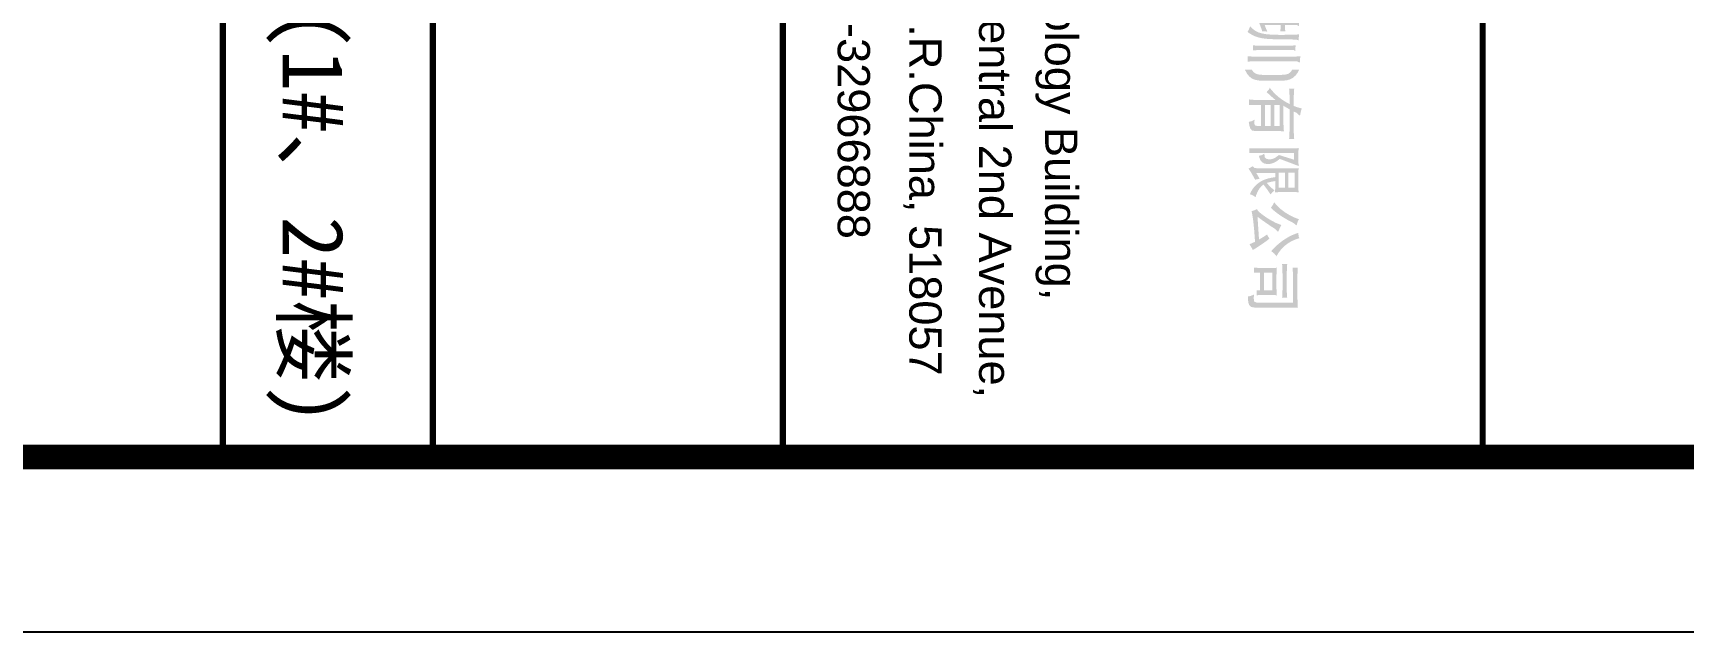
# Model space of a CAD drawing. Extents: x 447078 to 1776277, y 243534 to 519428.
# Drawn here: x 542468 to 544355, y 295999 to 296684 of the extents above; entities that cross this region are included whole.
import ezdxf

# ---------------------------------------------------------------- set-up
doc = ezdxf.new("R2010")
doc.units = 0
doc.header["$LTSCALE"] = 1000
doc.header["$MEASUREMENT"] = 0
for name, color, linetype in [('$0$G-ANNO-TEXT', 33, 'Continuous'), ('G-0-XREF', 2, 'Continuous'), ('图框CCDI_B0GA1+0.00$0$G-ANNO-TEXT', 33, 'Continuous'), ('图框CCDI_B0GA1+0.00$0$G-BORD', 3, 'Continuous')]:
    doc.layers.add(name, color=color, linetype=linetype)
doc.styles.add('$0$CCDI_T_G01', font='')
doc.styles.add('图框CCDI_B0GA1+0.00$0$Standard', font='txt')
doc.styles.get('$0$CCDI_T_G01').set_extended_font_data('Arial')

# ---------------------------------------------------------------- blocks, each defined once
blk = doc.blocks.new('图框CCDI_B0GA1+0.00$0$block31')
at = {"layer": '图框CCDI_B0GA1+0.00$0$G-ANNO-TEXT'}
h = blk.add_hatch(color=256, dxfattribs=at)
h.paths.add_polyline_path([(57.094, 29.581), (57.101, 29.535), (57.117, 29.36), (57.121, 29.139), (57.121, 27.116), (57.121, 26.905), (57.114, 26.71), (57.101, 26.571), (57.411, 26.571), (57.401, 26.684), (57.395, 26.872), (57.395, 27.116), (57.395, 29.38), (57.447, 29.502), (57.467, 29.535), (57.411, 29.552), (57.256, 29.558)])
h.paths.add_polyline_path([(55.025, 29.525), (55.028, 29.496), (55.045, 29.324), (55.051, 29.103), (55.051, 28.694), (55.309, 28.694), (55.309, 29.327), (55.348, 29.443), (55.385, 29.486), (55.338, 29.505), (55.19, 29.509)])
h.paths.add_polyline_path([(55.847, 29.509), (55.86, 29.397), (55.867, 29.245), (55.873, 29.053), (55.876, 28.822), (55.88, 28.552), (55.88, 28.436), (55.876, 28.192), (55.867, 27.977), (55.857, 27.793), (55.843, 27.637), (55.824, 27.512), (55.794, 27.364), (55.738, 27.179), (55.665, 27.027), (55.642, 26.994), (55.53, 26.842), (55.395, 26.703), (55.573, 26.637), (55.711, 26.555), (55.774, 26.644), (55.876, 26.809), (55.959, 26.974), (55.969, 27.004), (56.022, 27.162), (56.065, 27.35), (56.098, 27.571), (56.101, 27.601), (56.111, 27.723), (56.121, 27.872), (56.127, 28.04), (56.134, 28.235), (56.137, 28.453), (56.14, 28.697), (56.14, 28.961), (56.144, 29.126), (56.154, 29.344), (56.18, 29.436), (56.2, 29.472), (56.078, 29.482), (56.045, 29.486)])
h.paths.add_polyline_path([(56.167, 29.486), (56.078, 29.482), (56.2, 29.472)], flags=17)
h.paths.add_polyline_path([(56.47, 29.314), (56.477, 29.274), (56.494, 29.103), (56.5, 28.875), (56.5, 27.41), (56.497, 27.218), (56.49, 27.02), (56.48, 26.875), (56.768, 26.875), (56.758, 26.987), (56.748, 27.172), (56.744, 27.41), (56.744, 29.146), (56.754, 29.222), (56.787, 29.255), (56.804, 29.284), (56.659, 29.288)])
h.paths.add_polyline_path([(56.768, 29.297), (56.659, 29.288), (56.804, 29.284)], flags=17)
h.paths.add_polyline_path([(55.682, 28.72), (55.523, 28.7), (55.309, 28.694), (55.051, 28.456), (55.309, 28.453), (55.517, 28.446), (55.682, 28.433)])
h.paths.add_polyline_path([(54.705, 28.72), (54.705, 28.433), (54.837, 28.446), (55.051, 28.456), (55.309, 28.694), (55.051, 28.694), (54.863, 28.7)])
h.paths.add_polyline_path([(55.051, 28.456), (55.051, 27.456), (55.309, 27.535), (55.309, 28.453)])
h.paths.add_polyline_path([(55.695, 27.694), (55.668, 27.68), (55.503, 27.608), (55.309, 27.535), (55.051, 27.456), (54.969, 27.43), (54.774, 27.38), (54.609, 27.344), (54.672, 27.202), (54.728, 27.004), (54.801, 27.04), (54.972, 27.126), (55.144, 27.202), (55.322, 27.274), (55.503, 27.34), (55.685, 27.4), (55.675, 27.548)])
h = blk.add_hatch(color=256, dxfattribs=at)
h.paths.add_polyline_path([(57.094, 29.581), (57.101, 29.535), (57.117, 29.36), (57.121, 29.139), (57.121, 27.116), (57.121, 26.905), (57.114, 26.71), (57.101, 26.571), (57.411, 26.571), (57.401, 26.684), (57.395, 26.872), (57.395, 27.116), (57.395, 29.38), (57.447, 29.502), (57.467, 29.535), (57.411, 29.552), (57.256, 29.558)])
h.paths.add_polyline_path([(55.025, 29.525), (55.028, 29.496), (55.045, 29.324), (55.051, 29.103), (55.051, 28.694), (55.309, 28.694), (55.309, 29.327), (55.348, 29.443), (55.385, 29.486), (55.338, 29.505), (55.19, 29.509)])
h.paths.add_polyline_path([(55.847, 29.509), (55.86, 29.397), (55.867, 29.245), (55.873, 29.053), (55.876, 28.822), (55.88, 28.552), (55.88, 28.436), (55.876, 28.192), (55.867, 27.977), (55.857, 27.793), (55.843, 27.637), (55.824, 27.512), (55.794, 27.364), (55.738, 27.179), (55.665, 27.027), (55.642, 26.994), (55.53, 26.842), (55.395, 26.703), (55.573, 26.637), (55.711, 26.555), (55.774, 26.644), (55.876, 26.809), (55.959, 26.974), (55.969, 27.004), (56.022, 27.162), (56.065, 27.35), (56.098, 27.571), (56.101, 27.601), (56.111, 27.723), (56.121, 27.872), (56.127, 28.04), (56.134, 28.235), (56.137, 28.453), (56.14, 28.697), (56.14, 28.961), (56.144, 29.126), (56.154, 29.344), (56.18, 29.436), (56.2, 29.472), (56.078, 29.482), (56.045, 29.486)])
h.paths.add_polyline_path([(56.167, 29.486), (56.078, 29.482), (56.2, 29.472)], flags=17)
h.paths.add_polyline_path([(56.47, 29.314), (56.477, 29.274), (56.494, 29.103), (56.5, 28.875), (56.5, 27.41), (56.497, 27.218), (56.49, 27.02), (56.48, 26.875), (56.768, 26.875), (56.758, 26.987), (56.748, 27.172), (56.744, 27.41), (56.744, 29.146), (56.754, 29.222), (56.787, 29.255), (56.804, 29.284), (56.659, 29.288)])
h.paths.add_polyline_path([(56.768, 29.297), (56.659, 29.288), (56.804, 29.284)], flags=17)
h.paths.add_polyline_path([(55.682, 28.72), (55.523, 28.7), (55.309, 28.694), (55.051, 28.456), (55.309, 28.453), (55.517, 28.446), (55.682, 28.433)])
h.paths.add_polyline_path([(54.705, 28.72), (54.705, 28.433), (54.837, 28.446), (55.051, 28.456), (55.309, 28.694), (55.051, 28.694), (54.863, 28.7)])
h.paths.add_polyline_path([(55.051, 28.456), (55.051, 27.456), (55.309, 27.535), (55.309, 28.453)])
h.paths.add_polyline_path([(55.695, 27.694), (55.668, 27.68), (55.503, 27.608), (55.309, 27.535), (55.051, 27.456), (54.969, 27.43), (54.774, 27.38), (54.609, 27.344), (54.672, 27.202), (54.728, 27.004), (54.801, 27.04), (54.972, 27.126), (55.144, 27.202), (55.322, 27.274), (55.503, 27.34), (55.685, 27.4), (55.675, 27.548)])
blk.add_hatch(color=256, dxfattribs=at).paths.add_polyline_path([(57.867, 29.509), (57.867, 29.113), (57.989, 29.033), (58.101, 28.895), (58.117, 28.859), (58.154, 28.694), (58.167, 28.469), (58.167, 27.512), (58.164, 27.383), (58.144, 27.182), (58.101, 27.037), (58.022, 26.915), (57.867, 26.796), (57.867, 26.41), (57.926, 26.436), (58.104, 26.535), (58.246, 26.651), (58.355, 26.783), (58.395, 26.852), (58.454, 27.014), (58.487, 27.202), (58.5, 27.42), (58.5, 28.522), (58.497, 28.604), (58.474, 28.806), (58.424, 28.981), (58.345, 29.136), (58.319, 29.172), (58.2, 29.304), (58.048, 29.416)])
blk.add_hatch(color=256, dxfattribs=at).paths.add_polyline_path([(57.867, 29.509), (57.867, 29.113), (57.989, 29.033), (58.101, 28.895), (58.117, 28.859), (58.154, 28.694), (58.167, 28.469), (58.167, 27.512), (58.164, 27.383), (58.144, 27.182), (58.101, 27.037), (58.022, 26.915), (57.867, 26.796), (57.867, 26.41), (57.926, 26.436), (58.104, 26.535), (58.246, 26.651), (58.355, 26.783), (58.395, 26.852), (58.454, 27.014), (58.487, 27.202), (58.5, 27.42), (58.5, 28.522), (58.497, 28.604), (58.474, 28.806), (58.424, 28.981), (58.345, 29.136), (58.319, 29.172), (58.2, 29.304), (58.048, 29.416)])
h = blk.add_hatch(color=256, dxfattribs=at)
h.paths.add_polyline_path([(60.084, 29.657), (60.061, 29.565), (60.008, 29.383), (59.942, 29.192), (60.253, 29.192), (60.256, 29.195), (60.348, 29.387), (60.461, 29.502), (60.5, 29.545), (60.451, 29.568), (60.266, 29.604)])
h.paths.add_polyline_path([(58.959, 29.225), (58.959, 28.934), (59.058, 28.944), (59.233, 28.954), (59.421, 28.961), (59.622, 28.967), (59.837, 28.967), (60.14, 28.971), (60.253, 29.192), (59.942, 29.192), (59.909, 29.192), (59.698, 29.195), (59.497, 29.198), (59.305, 29.205), (59.127, 29.215)])
h.paths.add_polyline_path([(61.827, 29.225), (61.721, 29.215), (61.53, 29.205), (61.338, 29.198), (61.272, 29.198), (61.144, 29.195), (60.975, 29.195), (60.771, 29.192), (60.533, 29.192), (60.253, 29.192), (60.14, 28.971), (60.375, 28.971), (60.642, 28.971), (60.886, 28.967), (61.104, 28.964), (61.299, 28.961), (61.467, 28.954), (61.612, 28.951), (61.731, 28.944), (61.827, 28.934)])
h.paths.add_polyline_path([(60.14, 28.971), (59.837, 28.967), (59.751, 28.809), (59.649, 28.634), (59.536, 28.472), (59.926, 28.604), (59.952, 28.644), (60.055, 28.819)])
h.paths.add_polyline_path([(61.401, 28.637), (61.302, 28.631), (61.134, 28.618), (60.946, 28.611), (60.738, 28.604), (60.51, 28.604), (59.926, 28.604), (59.536, 28.472), (59.421, 28.321), (59.299, 28.182), (59.602, 28.162), (59.602, 27.113), (59.602, 27.03), (59.589, 26.842), (59.569, 26.641), (59.88, 26.641), (59.88, 27.334), (61.091, 27.334), (59.88, 27.555), (59.88, 27.878), (61.091, 27.878), (59.88, 28.096), (59.88, 28.393), (61.091, 28.393), (61.381, 28.463)])
h.paths.add_polyline_path([(61.381, 28.463), (61.091, 28.393), (61.091, 28.096), (59.88, 28.096), (61.091, 27.878), (61.091, 27.555), (59.88, 27.555), (61.091, 27.334), (61.091, 27.149), (61.055, 26.984), (60.936, 26.944), (61.358, 26.855), (61.375, 27.063), (61.375, 28.185), (61.375, 28.264)], flags=17)
h.paths.add_polyline_path([(59.299, 28.182), (59.17, 28.053), (59.035, 27.934), (58.896, 27.829), (59.002, 27.776), (59.147, 27.654), (59.23, 27.736), (59.365, 27.885), (59.49, 28.024), (59.602, 28.162)])
h.paths.add_polyline_path([(60.728, 26.961), (60.81, 26.802), (60.853, 26.628), (61.084, 26.67), (61.226, 26.713), (61.348, 26.819), (61.358, 26.855), (60.936, 26.944), (60.923, 26.944)])
h = blk.add_hatch(color=256, dxfattribs=at)
h.paths.add_polyline_path([(60.084, 29.657), (60.061, 29.565), (60.008, 29.383), (59.942, 29.192), (60.253, 29.192), (60.256, 29.195), (60.348, 29.387), (60.461, 29.502), (60.5, 29.545), (60.451, 29.568), (60.266, 29.604)])
h.paths.add_polyline_path([(58.959, 29.225), (58.959, 28.934), (59.058, 28.944), (59.233, 28.954), (59.421, 28.961), (59.622, 28.967), (59.837, 28.967), (60.14, 28.971), (60.253, 29.192), (59.942, 29.192), (59.909, 29.192), (59.698, 29.195), (59.497, 29.198), (59.305, 29.205), (59.127, 29.215)])
h.paths.add_polyline_path([(61.827, 29.225), (61.721, 29.215), (61.53, 29.205), (61.338, 29.198), (61.272, 29.198), (61.144, 29.195), (60.975, 29.195), (60.771, 29.192), (60.533, 29.192), (60.253, 29.192), (60.14, 28.971), (60.375, 28.971), (60.642, 28.971), (60.886, 28.967), (61.104, 28.964), (61.299, 28.961), (61.467, 28.954), (61.612, 28.951), (61.731, 28.944), (61.827, 28.934)])
h.paths.add_polyline_path([(60.14, 28.971), (59.837, 28.967), (59.751, 28.809), (59.649, 28.634), (59.536, 28.472), (59.926, 28.604), (59.952, 28.644), (60.055, 28.819)])
h.paths.add_polyline_path([(61.401, 28.637), (61.302, 28.631), (61.134, 28.618), (60.946, 28.611), (60.738, 28.604), (60.51, 28.604), (59.926, 28.604), (59.536, 28.472), (59.421, 28.321), (59.299, 28.182), (59.602, 28.162), (59.602, 27.113), (59.602, 27.03), (59.589, 26.842), (59.569, 26.641), (59.88, 26.641), (59.88, 27.334), (61.091, 27.334), (59.88, 27.555), (59.88, 27.878), (61.091, 27.878), (59.88, 28.096), (59.88, 28.393), (61.091, 28.393), (61.381, 28.463)])
h.paths.add_polyline_path([(61.381, 28.463), (61.091, 28.393), (61.091, 28.096), (59.88, 28.096), (61.091, 27.878), (61.091, 27.555), (59.88, 27.555), (61.091, 27.334), (61.091, 27.149), (61.055, 26.984), (60.936, 26.944), (61.358, 26.855), (61.375, 27.063), (61.375, 28.185), (61.375, 28.264)], flags=17)
h.paths.add_polyline_path([(59.299, 28.182), (59.17, 28.053), (59.035, 27.934), (58.896, 27.829), (59.002, 27.776), (59.147, 27.654), (59.23, 27.736), (59.365, 27.885), (59.49, 28.024), (59.602, 28.162)])
h.paths.add_polyline_path([(60.728, 26.961), (60.81, 26.802), (60.853, 26.628), (61.084, 26.67), (61.226, 26.713), (61.348, 26.819), (61.358, 26.855), (60.936, 26.944), (60.923, 26.944)])
h = blk.add_hatch(color=256, dxfattribs=at)
h.paths.add_polyline_path([(62.345, 29.482), (62.365, 29.337), (62.863, 29.459), (62.705, 29.459), (62.51, 29.469)])
h.paths.add_polyline_path([(63.375, 29.482), (63.266, 29.472), (63.081, 29.463), (62.863, 29.459), (62.365, 29.337), (63.012, 29.215), (62.744, 28.35), (62.774, 28.317), (62.9, 28.142), (62.972, 27.981), (62.999, 27.822), (62.969, 27.651), (62.883, 27.545), (62.867, 27.538), (62.662, 27.522), (62.751, 27.387), (62.791, 27.212), (62.873, 27.228), (63.045, 27.297), (63.167, 27.403), (63.239, 27.545), (63.263, 27.723), (63.263, 27.73), (63.246, 27.895), (63.19, 28.06), (63.098, 28.231), (62.969, 28.403)])
h.paths.add_polyline_path([(63.494, 29.479), (63.507, 29.35), (64.197, 29.453), (64.035, 29.453), (63.82, 29.456), (63.642, 29.466)], flags=16)
h.paths.add_polyline_path([(64.876, 29.479), (64.804, 29.472), (64.639, 29.459), (64.437, 29.453), (64.197, 29.453), (63.507, 29.35), (63.51, 29.132), (63.51, 27.136), (63.48, 26.951), (63.385, 26.849), (63.437, 26.769), (63.523, 26.608), (63.576, 26.651), (63.738, 26.76), (64.157, 26.994), (63.764, 27.057), (63.764, 28.149), (64.008, 28.149), (64.867, 28.307), (63.761, 28.344), (63.761, 28.694), (64.606, 28.694), (63.761, 28.885), (63.761, 29.251), (64.606, 29.251), (64.863, 29.281)])
h.paths.add_polyline_path([(62.365, 29.337), (62.371, 29.139), (62.371, 27.436), (62.371, 27.423), (62.371, 27.231), (62.368, 27.04), (62.365, 26.849), (62.358, 26.657), (62.635, 26.657), (62.635, 29.215), (63.012, 29.215)])
h.paths.add_polyline_path([(64.863, 29.281), (64.606, 29.251), (64.606, 28.885), (63.761, 28.885), (64.606, 28.694), (64.606, 28.344), (63.761, 28.344), (64.867, 28.307), (64.86, 28.489), (64.86, 29.132)], flags=17)
h.paths.add_polyline_path([(64.867, 28.307), (64.008, 28.149), (64.233, 28.149), (64.338, 28.146), (64.576, 28.142), (64.754, 28.136), (64.88, 28.123)])
h.paths.add_polyline_path([(64.008, 28.149), (64.012, 28.116), (64.045, 27.911), (64.091, 27.717), (64.15, 27.538), (64.223, 27.373), (64.315, 27.225), (64.418, 27.09), (64.536, 26.967), (64.672, 26.862), (64.82, 26.769), (64.982, 26.694), (65.045, 26.855), (65.154, 27.017), (65.022, 27.057), (64.837, 27.136), (64.675, 27.228), (64.54, 27.34), (64.431, 27.469), (64.546, 27.558), (64.338, 27.661), (64.309, 27.766), (64.266, 27.948), (64.233, 28.149)])
h.paths.add_polyline_path([(64.761, 28.103), (64.741, 28.07), (64.626, 27.928), (64.494, 27.793), (64.338, 27.661), (64.546, 27.558), (64.748, 27.707), (64.89, 27.802), (64.975, 27.852), (64.995, 27.868), (64.982, 27.888), (64.893, 27.958)], flags=17)
h.paths.add_polyline_path([(64.104, 27.251), (64.098, 27.248), (63.959, 27.169), (63.764, 27.057), (64.157, 26.994), (64.137, 27.06)], flags=17)
h = blk.add_hatch(color=256, dxfattribs=at)
h.paths.add_polyline_path([(62.345, 29.482), (62.365, 29.337), (62.863, 29.459), (62.705, 29.459), (62.51, 29.469)])
h.paths.add_polyline_path([(63.375, 29.482), (63.266, 29.472), (63.081, 29.463), (62.863, 29.459), (62.365, 29.337), (63.012, 29.215), (62.744, 28.35), (62.774, 28.317), (62.9, 28.142), (62.972, 27.981), (62.999, 27.822), (62.969, 27.651), (62.883, 27.545), (62.867, 27.538), (62.662, 27.522), (62.751, 27.387), (62.791, 27.212), (62.873, 27.228), (63.045, 27.297), (63.167, 27.403), (63.239, 27.545), (63.263, 27.723), (63.263, 27.73), (63.246, 27.895), (63.19, 28.06), (63.098, 28.231), (62.969, 28.403)])
h.paths.add_polyline_path([(63.494, 29.479), (63.507, 29.35), (64.197, 29.453), (64.035, 29.453), (63.82, 29.456), (63.642, 29.466)], flags=16)
h.paths.add_polyline_path([(64.876, 29.479), (64.804, 29.472), (64.639, 29.459), (64.437, 29.453), (64.197, 29.453), (63.507, 29.35), (63.51, 29.132), (63.51, 27.136), (63.48, 26.951), (63.385, 26.849), (63.437, 26.769), (63.523, 26.608), (63.576, 26.651), (63.738, 26.76), (64.157, 26.994), (63.764, 27.057), (63.764, 28.149), (64.008, 28.149), (64.867, 28.307), (63.761, 28.344), (63.761, 28.694), (64.606, 28.694), (63.761, 28.885), (63.761, 29.251), (64.606, 29.251), (64.863, 29.281)])
h.paths.add_polyline_path([(62.365, 29.337), (62.371, 29.139), (62.371, 27.436), (62.371, 27.423), (62.371, 27.231), (62.368, 27.04), (62.365, 26.849), (62.358, 26.657), (62.635, 26.657), (62.635, 29.215), (63.012, 29.215)])
h.paths.add_polyline_path([(64.863, 29.281), (64.606, 29.251), (64.606, 28.885), (63.761, 28.885), (64.606, 28.694), (64.606, 28.344), (63.761, 28.344), (64.867, 28.307), (64.86, 28.489), (64.86, 29.132)], flags=17)
h.paths.add_polyline_path([(64.867, 28.307), (64.008, 28.149), (64.233, 28.149), (64.338, 28.146), (64.576, 28.142), (64.754, 28.136), (64.88, 28.123)])
h.paths.add_polyline_path([(64.008, 28.149), (64.012, 28.116), (64.045, 27.911), (64.091, 27.717), (64.15, 27.538), (64.223, 27.373), (64.315, 27.225), (64.418, 27.09), (64.536, 26.967), (64.672, 26.862), (64.82, 26.769), (64.982, 26.694), (65.045, 26.855), (65.154, 27.017), (65.022, 27.057), (64.837, 27.136), (64.675, 27.228), (64.54, 27.34), (64.431, 27.469), (64.546, 27.558), (64.338, 27.661), (64.309, 27.766), (64.266, 27.948), (64.233, 28.149)])
h.paths.add_polyline_path([(64.761, 28.103), (64.741, 28.07), (64.626, 27.928), (64.494, 27.793), (64.338, 27.661), (64.546, 27.558), (64.748, 27.707), (64.89, 27.802), (64.975, 27.852), (64.995, 27.868), (64.982, 27.888), (64.893, 27.958)], flags=17)
h.paths.add_polyline_path([(64.104, 27.251), (64.098, 27.248), (63.959, 27.169), (63.764, 27.057), (64.157, 26.994), (64.137, 27.06)], flags=17)
h = blk.add_hatch(color=256, dxfattribs=at)
h.paths.add_polyline_path([(67.497, 29.519), (67.391, 29.479), (67.19, 29.459), (67.193, 29.453), (67.253, 29.281), (67.322, 29.113), (67.401, 28.951), (67.494, 28.789), (67.593, 28.634), (67.702, 28.479), (67.824, 28.33), (67.952, 28.185), (68.094, 28.047), (68.243, 27.908), (68.266, 27.948), (68.385, 28.096), (68.53, 28.215), (68.5, 28.231), (68.338, 28.327), (68.193, 28.433), (68.058, 28.555), (67.933, 28.684), (67.82, 28.829), (67.721, 28.984), (67.635, 29.149), (67.56, 29.327)])
h.paths.add_polyline_path([(66.408, 29.492), (66.375, 29.39), (66.309, 29.222), (66.226, 29.053), (66.131, 28.878), (66.022, 28.703), (65.959, 28.618), (65.837, 28.453), (65.708, 28.311), (65.576, 28.185), (65.441, 28.08), (65.619, 27.991), (65.758, 27.892), (65.863, 27.997), (65.982, 28.139), (66.101, 28.294), (66.22, 28.466), (66.253, 28.515), (66.371, 28.707), (66.464, 28.868), (66.533, 29), (66.55, 29.037), (66.642, 29.202), (66.731, 29.314), (66.764, 29.35), (66.725, 29.377), (66.596, 29.41)])
h.paths.add_polyline_path([(66.741, 28.489), (66.735, 28.466), (66.678, 28.311), (66.609, 28.149), (66.52, 27.981), (66.418, 27.799), (66.299, 27.614), (66.173, 27.436), (66.032, 27.255), (65.919, 27.146), (65.834, 27.103), (66.272, 27.129), (66.279, 27.136), (66.391, 27.288), (66.503, 27.443), (66.612, 27.598), (66.721, 27.756), (66.83, 27.918), (66.936, 28.08), (66.972, 28.132), (67.084, 28.258), (67.131, 28.304), (67.081, 28.337), (66.939, 28.393)])
h.paths.add_polyline_path([(67.53, 27.806), (67.286, 27.674), (67.371, 27.548), (67.474, 27.387), (67.576, 27.215), (66.272, 27.129), (65.834, 27.103), (65.9, 26.961), (65.956, 26.786), (65.972, 26.789), (66.074, 26.816), (66.2, 26.839), (66.345, 26.862), (66.517, 26.885), (66.708, 26.905), (66.923, 26.928), (67.16, 26.948), (67.421, 26.967), (67.702, 26.987), (68.078, 27.017), (67.979, 27.175), (67.873, 27.334), (67.764, 27.492), (67.649, 27.651)])
h.paths.add_polyline_path([(68.078, 27.017), (67.702, 26.987), (67.777, 26.829), (67.843, 26.674), (68.17, 26.865)])
h = blk.add_hatch(color=256, dxfattribs=at)
h.paths.add_polyline_path([(67.497, 29.519), (67.391, 29.479), (67.19, 29.459), (67.193, 29.453), (67.253, 29.281), (67.322, 29.113), (67.401, 28.951), (67.494, 28.789), (67.593, 28.634), (67.702, 28.479), (67.824, 28.33), (67.952, 28.185), (68.094, 28.047), (68.243, 27.908), (68.266, 27.948), (68.385, 28.096), (68.53, 28.215), (68.5, 28.231), (68.338, 28.327), (68.193, 28.433), (68.058, 28.555), (67.933, 28.684), (67.82, 28.829), (67.721, 28.984), (67.635, 29.149), (67.56, 29.327)])
h.paths.add_polyline_path([(66.408, 29.492), (66.375, 29.39), (66.309, 29.222), (66.226, 29.053), (66.131, 28.878), (66.022, 28.703), (65.959, 28.618), (65.837, 28.453), (65.708, 28.311), (65.576, 28.185), (65.441, 28.08), (65.619, 27.991), (65.758, 27.892), (65.863, 27.997), (65.982, 28.139), (66.101, 28.294), (66.22, 28.466), (66.253, 28.515), (66.371, 28.707), (66.464, 28.868), (66.533, 29), (66.55, 29.037), (66.642, 29.202), (66.731, 29.314), (66.764, 29.35), (66.725, 29.377), (66.596, 29.41)])
h.paths.add_polyline_path([(66.741, 28.489), (66.735, 28.466), (66.678, 28.311), (66.609, 28.149), (66.52, 27.981), (66.418, 27.799), (66.299, 27.614), (66.173, 27.436), (66.032, 27.255), (65.919, 27.146), (65.834, 27.103), (66.272, 27.129), (66.279, 27.136), (66.391, 27.288), (66.503, 27.443), (66.612, 27.598), (66.721, 27.756), (66.83, 27.918), (66.936, 28.08), (66.972, 28.132), (67.084, 28.258), (67.131, 28.304), (67.081, 28.337), (66.939, 28.393)])
h.paths.add_polyline_path([(67.53, 27.806), (67.286, 27.674), (67.371, 27.548), (67.474, 27.387), (67.576, 27.215), (66.272, 27.129), (65.834, 27.103), (65.9, 26.961), (65.956, 26.786), (65.972, 26.789), (66.074, 26.816), (66.2, 26.839), (66.345, 26.862), (66.517, 26.885), (66.708, 26.905), (66.923, 26.928), (67.16, 26.948), (67.421, 26.967), (67.702, 26.987), (68.078, 27.017), (67.979, 27.175), (67.873, 27.334), (67.764, 27.492), (67.649, 27.651)])
h.paths.add_polyline_path([(68.078, 27.017), (67.702, 26.987), (67.777, 26.829), (67.843, 26.674), (68.17, 26.865)])
h = blk.add_hatch(color=256, dxfattribs=at)
h.paths.add_polyline_path([(69.177, 29.433), (69.177, 29.136), (69.223, 29.139), (69.348, 29.146), (69.51, 29.149), (69.711, 29.152), (69.952, 29.152), (70.233, 29.156), (71.177, 29.156), (71.467, 29.284), (70.243, 29.403), (70.091, 29.403), (69.85, 29.406), (69.639, 29.41), (69.454, 29.416), (69.302, 29.423)])
h.paths.add_polyline_path([(71.48, 29.433), (71.411, 29.43), (71.249, 29.42), (71.074, 29.416), (70.89, 29.41), (70.688, 29.406), (70.474, 29.406), (70.243, 29.403), (71.467, 29.284)])
h.paths.add_polyline_path([(71.467, 29.284), (71.177, 29.156), (71.177, 27.073), (71.121, 26.941), (70.959, 26.915), (71.431, 26.779), (71.464, 26.981), (71.464, 29.04), (71.464, 29.053)])
h.paths.add_polyline_path([(68.969, 28.826), (68.969, 28.535), (69.045, 28.538), (69.22, 28.548), (69.401, 28.555), (69.596, 28.558), (69.797, 28.562), (70.012, 28.562), (70.041, 28.793), (69.913, 28.793), (69.705, 28.796), (69.507, 28.799), (69.319, 28.806), (69.137, 28.816)])
h.paths.add_polyline_path([(70.9, 28.826), (70.843, 28.819), (70.698, 28.809), (70.517, 28.799), (70.296, 28.796), (70.041, 28.793), (70.012, 28.562), (70.167, 28.562), (70.388, 28.558), (70.586, 28.555), (70.754, 28.545), (70.9, 28.535)])
h.paths.add_polyline_path([(69.187, 28.235), (69.2, 28.09), (69.989, 28.208), (69.933, 28.208), (69.685, 28.212), (69.48, 28.215), (69.312, 28.222)])
h.paths.add_polyline_path([(70.761, 28.235), (70.758, 28.235), (70.635, 28.222), (70.464, 28.215), (70.249, 28.208), (69.989, 28.208), (69.2, 28.09), (69.206, 27.888), (69.206, 27.456), (69.477, 27.505), (69.477, 27.977), (70.47, 27.977), (70.741, 28.05)])
h.paths.add_polyline_path([(70.741, 28.05), (70.47, 27.977), (70.47, 27.505), (69.477, 27.505), (69.206, 27.456), (69.203, 27.317), (70.47, 27.264), (70.47, 27.08), (70.761, 27.08), (70.744, 27.251), (70.738, 27.456), (70.738, 27.892)])
h.paths.add_polyline_path([(69.203, 27.317), (69.193, 27.129), (69.173, 26.925), (69.477, 26.925), (69.477, 27.264), (70.47, 27.264)])
h.paths.add_polyline_path([(70.715, 26.925), (70.791, 26.763), (70.83, 26.581), (70.975, 26.581), (71.173, 26.604), (71.315, 26.651), (71.329, 26.657), (71.431, 26.779), (70.959, 26.915), (70.913, 26.915)])
h = blk.add_hatch(color=256, dxfattribs=at)
h.paths.add_polyline_path([(69.177, 29.433), (69.177, 29.136), (69.223, 29.139), (69.348, 29.146), (69.51, 29.149), (69.711, 29.152), (69.952, 29.152), (70.233, 29.156), (71.177, 29.156), (71.467, 29.284), (70.243, 29.403), (70.091, 29.403), (69.85, 29.406), (69.639, 29.41), (69.454, 29.416), (69.302, 29.423)])
h.paths.add_polyline_path([(71.48, 29.433), (71.411, 29.43), (71.249, 29.42), (71.074, 29.416), (70.89, 29.41), (70.688, 29.406), (70.474, 29.406), (70.243, 29.403), (71.467, 29.284)])
h.paths.add_polyline_path([(71.467, 29.284), (71.177, 29.156), (71.177, 27.073), (71.121, 26.941), (70.959, 26.915), (71.431, 26.779), (71.464, 26.981), (71.464, 29.04), (71.464, 29.053)])
h.paths.add_polyline_path([(68.969, 28.826), (68.969, 28.535), (69.045, 28.538), (69.22, 28.548), (69.401, 28.555), (69.596, 28.558), (69.797, 28.562), (70.012, 28.562), (70.041, 28.793), (69.913, 28.793), (69.705, 28.796), (69.507, 28.799), (69.319, 28.806), (69.137, 28.816)])
h.paths.add_polyline_path([(70.9, 28.826), (70.843, 28.819), (70.698, 28.809), (70.517, 28.799), (70.296, 28.796), (70.041, 28.793), (70.012, 28.562), (70.167, 28.562), (70.388, 28.558), (70.586, 28.555), (70.754, 28.545), (70.9, 28.535)])
h.paths.add_polyline_path([(69.187, 28.235), (69.2, 28.09), (69.989, 28.208), (69.933, 28.208), (69.685, 28.212), (69.48, 28.215), (69.312, 28.222)])
h.paths.add_polyline_path([(70.761, 28.235), (70.758, 28.235), (70.635, 28.222), (70.464, 28.215), (70.249, 28.208), (69.989, 28.208), (69.2, 28.09), (69.206, 27.888), (69.206, 27.456), (69.477, 27.505), (69.477, 27.977), (70.47, 27.977), (70.741, 28.05)])
h.paths.add_polyline_path([(70.741, 28.05), (70.47, 27.977), (70.47, 27.505), (69.477, 27.505), (69.206, 27.456), (69.203, 27.317), (70.47, 27.264), (70.47, 27.08), (70.761, 27.08), (70.744, 27.251), (70.738, 27.456), (70.738, 27.892)])
h.paths.add_polyline_path([(69.203, 27.317), (69.193, 27.129), (69.173, 26.925), (69.477, 26.925), (69.477, 27.264), (70.47, 27.264)])
h.paths.add_polyline_path([(70.715, 26.925), (70.791, 26.763), (70.83, 26.581), (70.975, 26.581), (71.173, 26.604), (71.315, 26.651), (71.329, 26.657), (71.431, 26.779), (70.959, 26.915), (70.913, 26.915)])
at = {"layer": '图框CCDI_B0GA1+0.00$0$G-ANNO-TEXT', "attachment_point": 7, "style": '图框CCDI_B0GA1+0.00$0$Standard'}
for s, insert, char_height in [('{\\fArial Unicode MS|b0|i0|c134|p34;Jinjia Technology Building\\fArial Unicode MS|b0|i0|c0|p34;,}', (40.495, 14.435), 1.84715), ('{\\f@Arial Unicode MS|b0|i0|c134|p34;No.19 Keji Central 2nd Avenue\\fArial Unicode MS|b0|i0|c134|p34;,}', (40.495, 10.661), 1.847146), ('{\\fArial Unicode MS|b0|i0|c134|p34;Shenzhen, P.R.China, 518057}', (40.495, 6.886), 1.84715), ('\\pl3.232;{\\fArial Unicode MS|b0|i0|c0|p34;Fax: 0755-3\\fArial Unicode MS|b0|i0|c134|p34;2966888}', (40.495, 3.111), 1.84715)]:
    blk.add_mtext(s, dxfattribs=dict(at, insert=insert, char_height=char_height))
blk = doc.blocks.new('图框CCDI_B0GA1+0.00')
at = {"layer": '图框CCDI_B0GA1+0.00$0$G-BORD'}
blk.add_lwpolyline([(0, 59400), (84100, 59400), (84100, 0), (0, 0)], close=True, dxfattribs=at)
at = {"layer": '图框CCDI_B0GA1+0.00$0$G-BORD', "const_width": 140}
blk.add_lwpolyline([(3300, 58400), (83100, 58400), (83100, 1000), (3300, 1000)], close=True, dxfattribs=at)
at = {"layer": '图框CCDI_B0GA1+0.00$0$G-BORD', "const_width": 35}
for points in [[(83100, 22200), (75100, 22200)], [(75100, 22200), (83100, 22200)], [(75100, 18200), (83100, 18200)], [(75100, 16200), (83100, 16200)], [(75100, 15000), (83100, 15000)]]:
    blk.add_lwpolyline(points, dxfattribs=at)
at = {"layer": '图框CCDI_B0GA1+0.00$0$G-BORD', "xscale": 100, "yscale": 100, "zscale": 100}
blk.add_blockref('图框CCDI_B0GA1+0.00$0$block31', (75100, 18200), dxfattribs=at)

msp = doc.modelspace()

# ---------------------------------------------------------------- block references
at = {"layer": 'G-0-XREF', "xscale": 0.2, "yscale": 0.2, "zscale": 0.2, "rotation": 270}
msp.add_blockref('图框CCDI_B0GA1+0.00', (539685.1, 312819.2), dxfattribs=at)

# ---------------------------------------------------------------- texts
at = {"layer": '$0$G-ANNO-TEXT', "insert": (542779.1, 296999.2), "char_height": 70, "width": 1600, "attachment_point": 5, "rotation": 270, "line_spacing_factor": 0.9, "style": '$0$CCDI_T_G01'}
msp.add_mtext('{\\fSimSun|b0|i0|c134|p2;科学楼、综合楼、中学部(1#、2#楼)}', dxfattribs=at)

doc.saveas('drawing.dxf')
